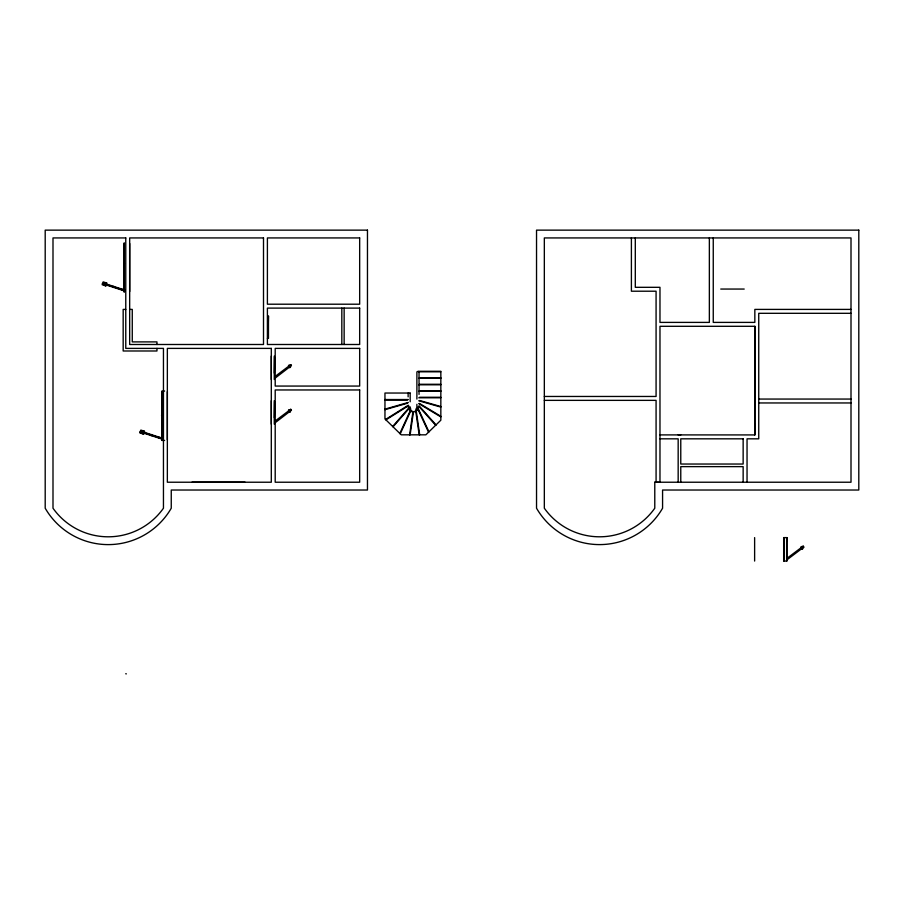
<?xml version="1.0" encoding="UTF-8"?>
<svg xmlns="http://www.w3.org/2000/svg" width="904" height="904" viewBox="0 0 904 904"><rect width="100%" height="100%" fill="white"/><g stroke="black" fill="none" stroke-linecap="round" stroke-linejoin="round"><path stroke-width="1.36" d="M659.976 434.903L754.806 434.926L754.84 326.299L659.976 326.299L659.976 482.227M754.817 434.632L754.84 423.75L754.829 427.648M416.891 404.303L416.891 407.331L415.772 409.659M274.364 373.171L274.613 357.069M274.364 417.784L274.613 401.681M786.932 541.281L786.966 538.592M418.089 408.032L418.224 406.89M409.614 434.824L412.891 411.998M410.133 434.824L413.49 411.557M102.502 283.788L102.197 284.726L106.039 285.992L103.44 284.613L103.858 283.189M105.361 284.726L105.666 283.788M113.249 287.302L113.554 286.365M113.746 287.461L114.051 286.523M121.633 290.037L121.95 289.099M140.595 432.123L140.9 431.185M140.741 432.18L141.047 431.231M140.888 432.225L141.194 431.287M141.024 432.27L141.329 431.332M141.6 431.411L141.137 432.824L143.725 434.191L139.86 432.926L140.38 431.016L162.596 438.27M143.035 432.926L143.352 431.988M150.934 435.502L151.239 434.564M151.431 435.66L151.736 434.722M159.319 438.237L159.624 437.299M416.891 399.082L416.891 371.86L417.693 371.476L419.038 371.86L419.038 394.415M417.264 410.518L418.744 406.235L435.671 425.253M399.839 433.468L410.201 410.811M400.235 433.852L410.891 410.563L409.455 409.173M417.637 409.173L415.738 411.06M392.675 426.462L408.551 408.28L408.348 406.89M393.048 426.835L409.286 408.235M274.658 376.798L290.726 364.685L291.416 365.6L274.613 378.539M274.658 421.411L290.726 409.297L291.416 410.224L274.613 423.151M803.78 547.135L803.091 546.219L803.78 547.135L786.638 560.062M288.421 365.611L289.28 364.967M289.664 367.758L290.523 367.114M288.421 410.224L289.28 409.58M288.715 410.619L289.574 409.975M289.359 411.975L290.218 411.331M289.664 412.371L290.523 411.727M800.774 547.146L801.633 546.491M801.08 547.541L801.938 546.886M787.011 558.333L803.091 546.219M801.724 548.897L802.582 548.253M802.017 549.293L802.876 548.649M385.533 419.49L408.348 405.207M385.918 419.863L407.727 406.212M414.574 411.467L416.224 410.778L419.693 434.824M384.957 409.128L408.348 402.449M384.957 409.67L407.546 403.218M124.187 243.402L124.187 291.664M129.667 243.492L129.667 291.574M124.39 263.346L123.871 267.403M720.759 289.054L744.207 289.054M125.769 309.405L123.17 309.405L123.17 350.989L156.957 350.989L156.957 348.39M129.667 309.405L132.266 309.405L132.266 341.893L156.957 341.893L156.957 344.492M851.003 309.405L754.84 309.405L754.84 322.4L713.256 322.4L713.256 237.933M851.003 313.304L758.738 313.304L758.738 438.824L747.043 438.824L747.043 482.227M267.403 338.356L268.465 338.356L268.465 315.914L267.968 338.356M271.302 356.074L271.302 379.522M274.274 356.074L274.274 379.522M418.224 371.284L440.836 371.284L440.836 420.202L425.863 434.824L401.24 434.824L384.957 418.925L384.957 393.037L410.054 393.037M418.744 371.804L440.836 371.804M419.558 377.782L440.836 377.782M418.744 378.301L440.836 378.301M419.558 384.279L440.836 384.279M418.744 384.799L440.836 384.799M419.558 390.777L440.836 390.777M164.607 391.048L161.861 391.048L161.861 440.429L164.607 440.429M418.744 391.296L440.836 391.296M161.861 391.601L161.861 439.864M167.353 391.692L167.353 439.773M544.332 396.46L656.078 396.46L656.078 291.212L631.399 291.212L631.399 237.933M419.558 397.274L440.836 397.274M418.744 397.794L440.836 397.794M758.738 399.059L851.003 399.059M384.957 399.534L408.348 399.534M384.957 400.054L407.467 400.054M544.332 400.359L656.078 400.359L656.078 482.227M271.302 400.687L271.302 424.134M274.274 400.687L274.274 424.134M758.738 402.958L851.003 402.958M162.076 411.546L161.556 415.603L162.596 415.603M659.976 438.824L678.169 438.824L678.169 482.227M191.987 482.182L245.04 482.182M654.779 482.227L851.003 482.227L851.003 237.933L544.332 237.933L544.332 508.217A67.642 67.642 0 0 0 654.779 508.217L654.779 482.182L658.677 482.227M678.169 434.903L680.769 434.926M412.958 411.489L411.263 410.981M125.724 673.762L126.345 673.864M419.558 400.472L440.836 406.551M418.744 400.777L440.836 407.094M103.124 281.867L106.977 283.121L104.073 282.715M124.91 290.06L102.694 282.816L102.389 283.754L124.91 291.099M105.508 284.251L113.407 286.828M113.893 286.986L121.791 289.562M140.809 430.067L144.663 431.321L141.758 430.925M143.194 432.451L151.092 435.027M151.578 435.197L159.477 437.773M140.041 431.942L162.596 439.31M419.411 403.41L440.836 416.292M418.744 403.613L440.836 416.902M411.23 410.405L409.444 409.003M419.162 405.93L436.033 424.88M409.049 409.489L412.201 411.908L415.806 411.535L419.173 434.824M290.726 364.685L291.416 365.6M290.726 409.297L291.416 410.224M418.156 408.495L428.937 431.818M418.055 409.489L428.541 432.202M410.111 406.834L410.676 409.049M408.823 405.919L408.89 407.896M786.638 537.609L786.638 561.056M783.994 537.609L783.994 561.056M754.84 326.299L754.806 434.926M754.625 537.609L754.625 561.056M743.144 482.227L743.144 466.633L680.769 466.633L680.769 482.227M709.357 237.933L709.357 322.4L659.976 322.4L659.976 287.314L635.297 287.314L635.297 237.933M410.179 393.037L410.179 401.772M408.133 393.037L408.133 396.833M344.142 308.106L344.142 344.492M341.825 308.106L341.825 344.492M124.187 242.837L124.187 292.218M367.465 230.136L45.2 230.136L45.2 508.217A72.772 72.772 0 0 0 171.251 508.217L171.251 490.024L367.465 490.024L367.465 230.136M858.8 230.136L536.535 230.136L536.535 508.217A72.772 72.772 0 0 0 662.575 508.217L662.575 490.024L858.8 490.024L858.8 230.136M125.769 237.933L52.997 237.933L52.997 508.217A67.642 67.642 0 0 0 163.454 508.217L163.454 348.39L125.769 348.39L125.769 237.933M263.505 237.933L129.667 237.933L129.667 344.492L263.505 344.492L263.505 237.933M359.668 237.933L267.403 237.933L267.403 304.207L359.668 304.207L359.668 237.933M359.668 308.106L267.403 308.106L267.403 344.492L359.668 344.492L359.668 308.106M271.302 348.39L167.353 348.39L167.353 482.227L271.302 482.227L271.302 348.39M359.668 348.39L275.2 348.39L275.2 386.064L359.668 386.064L359.668 348.39M359.668 389.963L275.2 389.963L275.2 482.227L359.668 482.227L359.668 389.963M743.144 438.824L680.769 438.824L680.769 464.034L743.144 464.034L743.144 438.824M786.966 537.609L783.666 537.609L783.666 561.056L786.966 561.056L786.966 537.609"/></g></svg>
